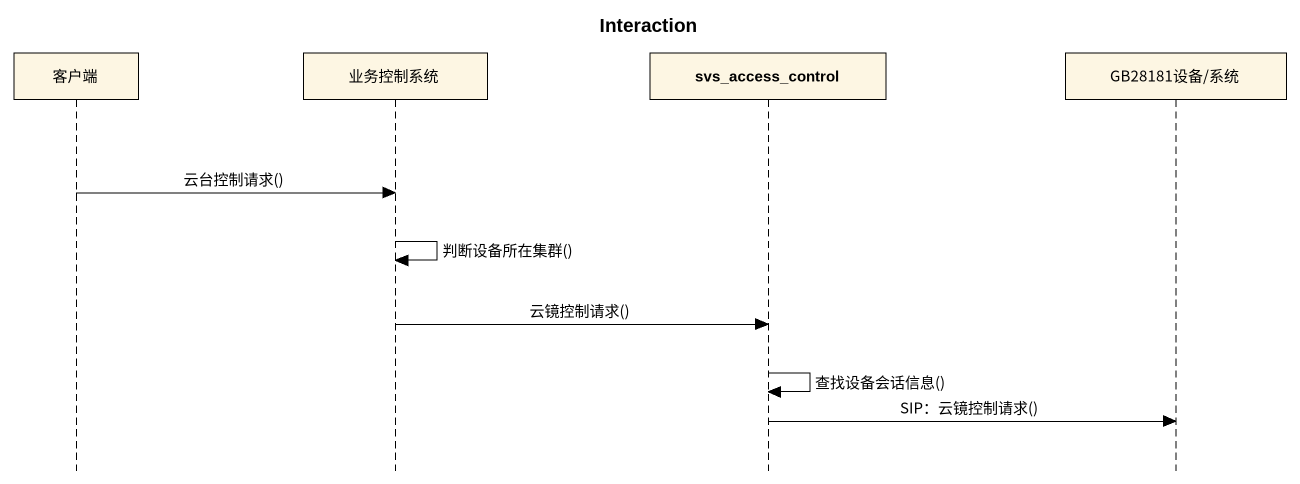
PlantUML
@startuml
title Interaction
hide footbox
participant 客户端
participant 业务控制系统
participant svs_access_control
participant "GB28181设备/系统" as GB28181设备_系统

客户端 -> 业务控制系统 : 云台控制请求()
业务控制系统 -> 业务控制系统 : 判断设备所在集群()
业务控制系统 -> svs_access_control : 云镜控制请求()
svs_access_control -> svs_access_control : 查找设备会话信息()
svs_access_control -> GB28181设备_系统 : SIP：云镜控制请求()
@enduml
